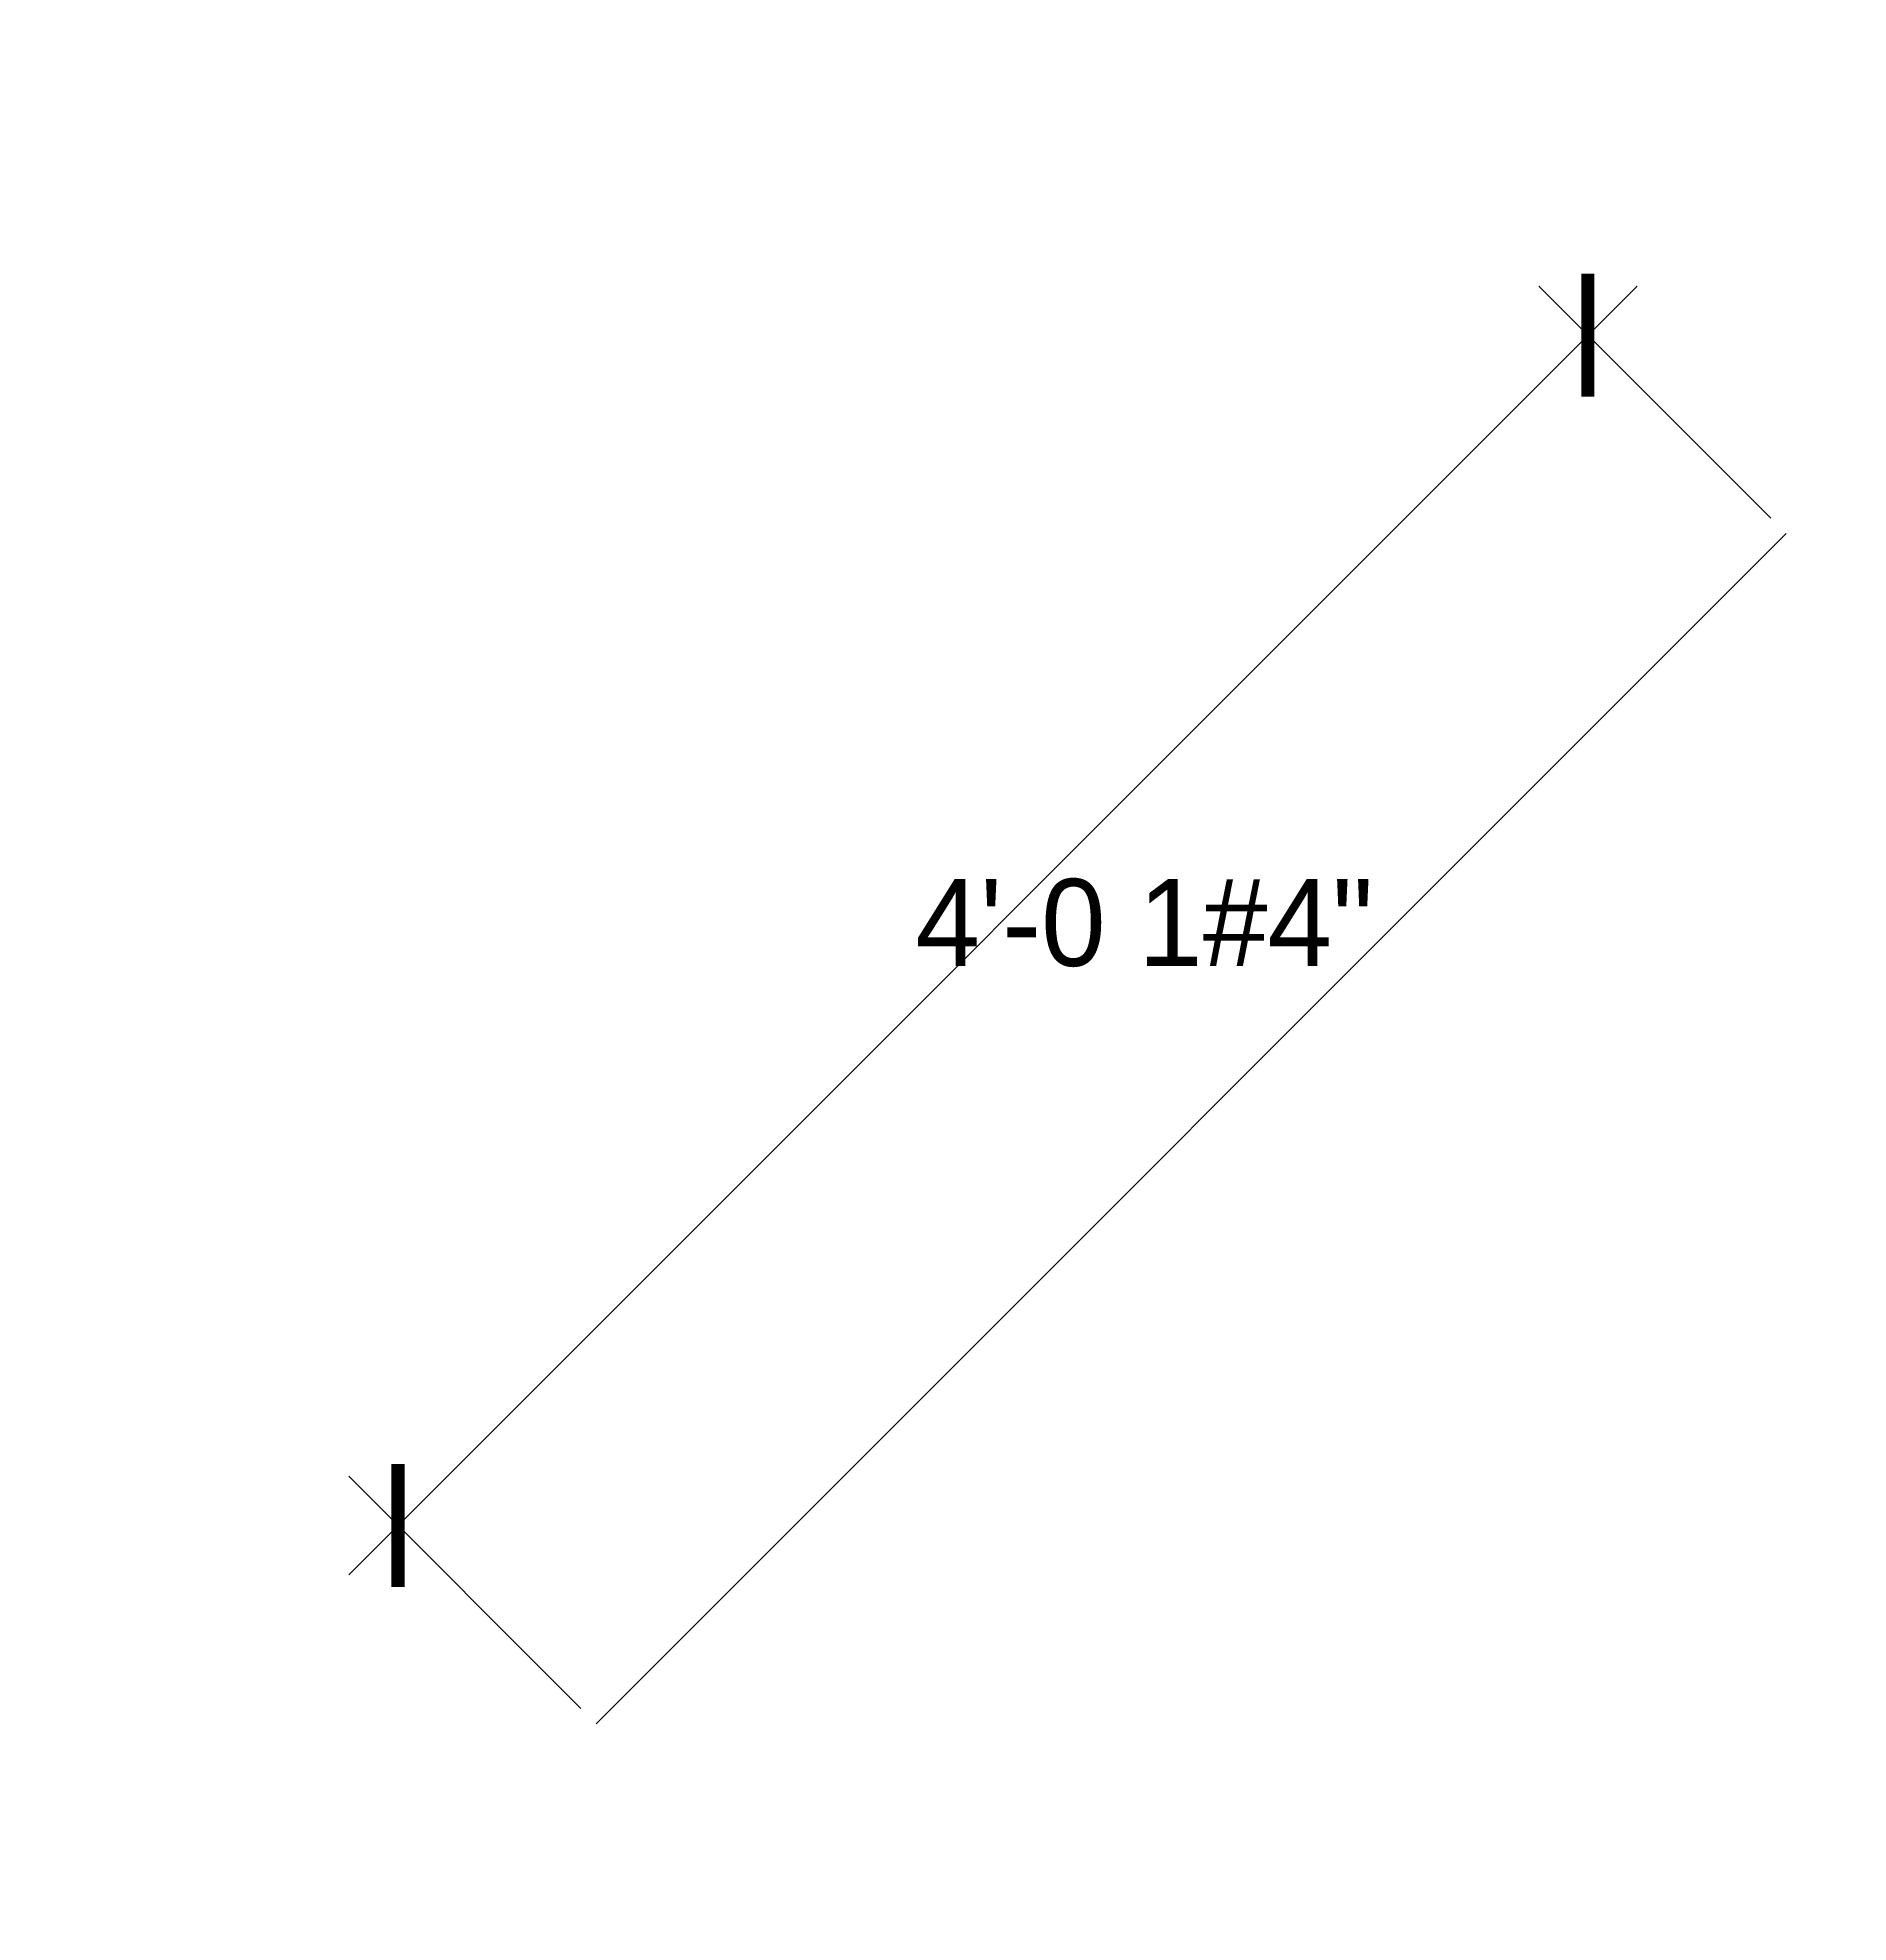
# Model space of a CAD drawing. Extents: x -15 to 1085, y -206 to 111.
# Drawn here: x 365.5 to 417.6, y 2.9 to 57.1 of the extents above; entities that cross this region are included whole.
import ezdxf

# ---------------------------------------------------------------- set-up
doc = ezdxf.new("R2010")
doc.units = 0
doc.header["$PDMODE"] = 34
doc.header["$PDSIZE"] = 0.1
doc.layers.get('0').update_dxf_attribs({"linetype": 'CONTINUOUS'})
doc.layers.get('DEFPOINTS').update_dxf_attribs({"linetype": 'CONTINUOUS'})
doc.layers.add('LAYER1', color=7, linetype='CONTINUOUS')
doc.layers.add('LAYER2', color=65, linetype='CONTINUOUS')
doc.dimstyles.get("Standard").update_dxf_attribs({"dimtxt": 0.18, "dimasz": 0.18, "dimexe": 0.18, "dimexo": 0.0625, "dimgap": 0.09, "dimtad": 0, "dimtih": 1, "dimtoh": 1, "dimzin": 0, "dimcen": 0.09, "dimazin": 3, "dimtfac": 1, "dimtofl": 0, "dimtmove": 0, "dimatfit": 3})

# ---------------------------------------------------------------- blocks, each defined once
blk = doc.blocks.new('*U39')
at = {"layer": 'LAYER1', "color": 0}
blk.add_text('102,59', height=2.5, dxfattribs=at).set_placement((701.014, 15.46))
blk = doc.blocks.new('*D6')
at = {"layer": 'DEFPOINTS', "color": 0}
for p in [(313.19, 111.235), (700.77, 14.341), (660.872, 8.641)]:
    blk.add_point(p, dxfattribs=at)
at = {"layer": 'LAYER1', "color": 0}
for p, q in [((690.77, 8.641), (695.77, 14.341)), ((695.77, 14.341), (711.543, 14.341)), ((661.497, 8.641), (690.77, 8.641))]:
    blk.add_line(p, q, dxfattribs=at)
blk.add_blockref('*U39', (0, 0))
blk = doc.blocks.new('*U40')
at = {"layer": 'LAYER1', "color": 0}
blk.add_text('353,38', height=2.5, rotation=90, dxfattribs=at).set_placement((676.851, 43.317))
blk = doc.blocks.new('*D7')
at = {"layer": 'DEFPOINTS', "color": 0}
for p in [(313.19, 111.235), (677.971, 42.839), (666.571, 2.941)]:
    blk.add_point(p, dxfattribs=at)
at = {"layer": 'LAYER1', "color": 0}
for p, q in [((677.971, 37.839), (677.971, 53.846)), ((666.571, 32.839), (677.971, 37.839)), ((666.571, 3.566), (666.571, 32.839))]:
    blk.add_line(p, q, dxfattribs=at)
blk.add_blockref('*U40', (0, 0))
blk = doc.blocks.new('_ARCHTICK')
at = {"color": 0, "linetype": 'BYBLOCK', "const_width": 0.15}
blk.add_lwpolyline([(-0.5, -0.5), (0.5, 0.5)], dxfattribs=at)
blk = doc.blocks.new('*D8')
at = {"layer": 'DEFPOINTS', "color": 0}
for p in [(410.085, 48.539), (415.785, 42.839), (381.586, 8.641)]:
    blk.add_point(p, dxfattribs=at)
at = {"layer": 'LAYER1', "color": 1}
blk.add_line((374.472, 12.926), (411.499, 49.953), dxfattribs=at)
at = {"layer": 'LAYER1', "color": 0}
for p, q in [((415.343, 43.281), (408.671, 49.953)), ((381.144, 9.083), (374.472, 15.755))]:
    blk.add_line(p, q, dxfattribs=at)
at = {"layer": 'LAYER1', "color": 1, "xscale": 2.5, "yscale": 2.5, "zscale": 2.5}
for p, rotation in [((410.085, 48.539), 44.99999999999998), ((375.887, 14.341), 224.99999999999994)]:
    blk.add_blockref('_ARCHTICK', p, dxfattribs=dict(at, rotation=rotation))
at = {"layer": 'LAYER1', "color": 0}
blk.add_text('4\'-0 1#4"', height=2.5, dxfattribs=at).set_placement((390.757, 30.418))

msp = doc.modelspace()

# ---------------------------------------------------------------- linework, layer by layer
at = {"layer": 'LAYER2'}
msp.add_line((381.586, 8.641), (415.785, 42.839), dxfattribs=at)

# ---------------------------------------------------------------- dimensions: what is measured, and where the dimension line sits
at = {"layer": 'LAYER1'}
for feature_location, offset, dtype, picture, middle in [((660.872, 8.641), (39.898, 5.7), 0, '*D6', (706.469, 16.468)), ((666.571, 2.941), (11.399, 39.898), 1, '*D7', (675.843, 48.655))]:
    dim = msp.add_ordinate_dim(feature_location=feature_location, offset=offset, dtype=dtype, origin=(313.19, 111.235), dimstyle='Standard', dxfattribs=at)
    dim.commit()
    dim.dimension.update_dxf_attribs({"geometry": picture, "text_midpoint": middle})
dim = msp.add_aligned_dim(p1=(381.586, 8.641), p2=(415.785, 42.839), distance=8.061, dimstyle='Standard', override={"dimexe": 2, "dimzin": 8, "dimlunit": 4, "dimblk1": 'ARCHTICK', "dimblk2": 'ARCHTICK', "dimsah": 1, "dimdle": 2, "dimclrd": 1, "dimfrac": 1}, dxfattribs=at)
dim.commit()
dim.dimension.update_dxf_attribs({"geometry": '*D8', "text_midpoint": (390.757, 33.668)})

doc.saveas('drawing.dxf')
